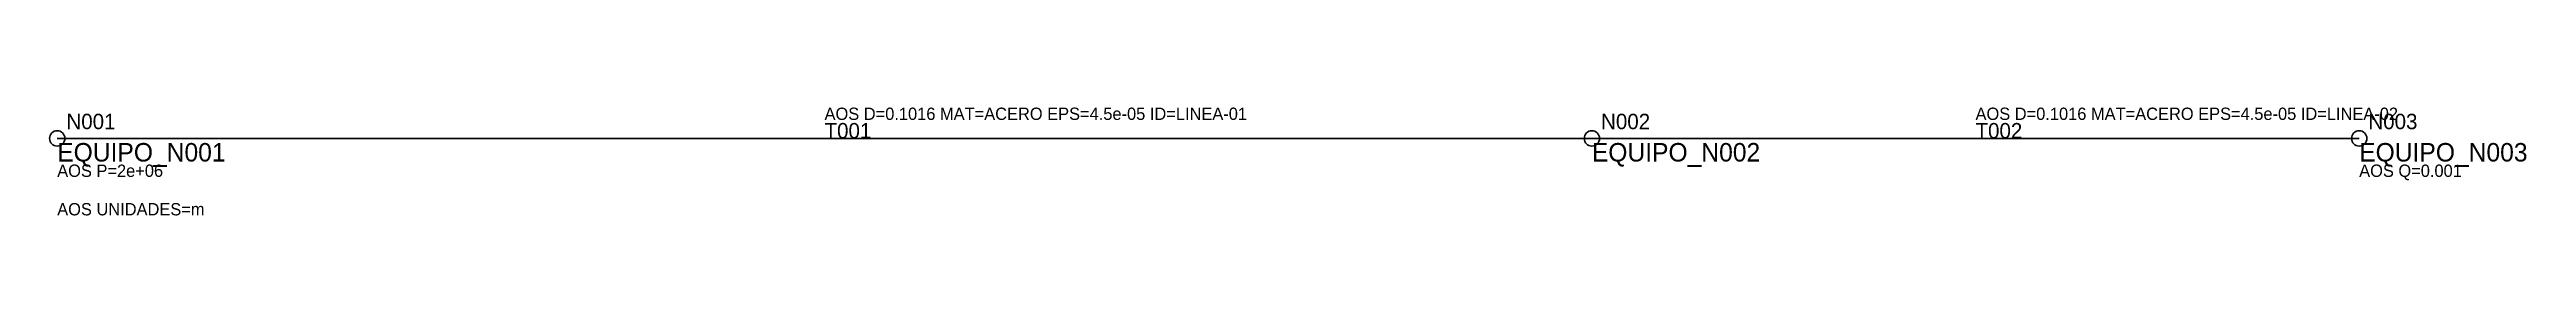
# Model space of a CAD drawing. Header units: metres. Extents: x 0 to 161, y -5 to 2.
import ezdxf

# ---------------------------------------------------------------- set-up
doc = ezdxf.new("R2010")
doc.units = ezdxf.units.M
doc.layers.get('0').update_dxf_attribs({"linetype": 'CONTINUOUS'})
for name, color, linetype in [('AOS_FLOWLINES', 3, 'CONTINUOUS'), ('AOS_IDS', 2, 'CONTINUOUS'), ('AOS_META', 2, 'CONTINUOUS')]:
    doc.layers.add(name, color=color, linetype=linetype)

msp = doc.modelspace()

# ---------------------------------------------------------------- linework, layer by layer
for centre in [(0, 0), (100, 0), (150, 0)]:
    msp.add_circle(centre, 0.5)
at = {"layer": 'AOS_FLOWLINES'}
for p, q in [((0, 0), (100, 0)), ((100, 0), (150, 0))]:
    msp.add_line(p, q, dxfattribs=at)

# ---------------------------------------------------------------- texts
for s, p in [('EQUIPO_N001', (0, -1.5)), ('EQUIPO_N002', (100, -1.5)), ('EQUIPO_N003', (150, -1.5))]:
    msp.add_text(s, height=1.2).set_placement(p)
at = {"layer": 'AOS_IDS'}
for s, p in [('N001', (0.6, 0.6)), ('N002', (100.6, 0.6)), ('N003', (150.6, 0.6)), ('T001', (50, 0)), ('T002', (125, 0))]:
    msp.add_text(s, height=1, dxfattribs=at).set_placement(p)
at = {"layer": 'AOS_META'}
for s, p in [('AOS D=0.1016 MAT=ACERO EPS=4.5e-05 ID=LINEA-01', (50, 1.2)), ('AOS D=0.1016 MAT=ACERO EPS=4.5e-05 ID=LINEA-02', (125, 1.2)), ('AOS P=2e+06', (0, -2.5)), ('AOS Q=0.001', (150, -2.5)), ('AOS UNIDADES=m', (0, -5))]:
    msp.add_text(s, height=0.8, dxfattribs=at).set_placement(p)

doc.saveas('drawing.dxf')
